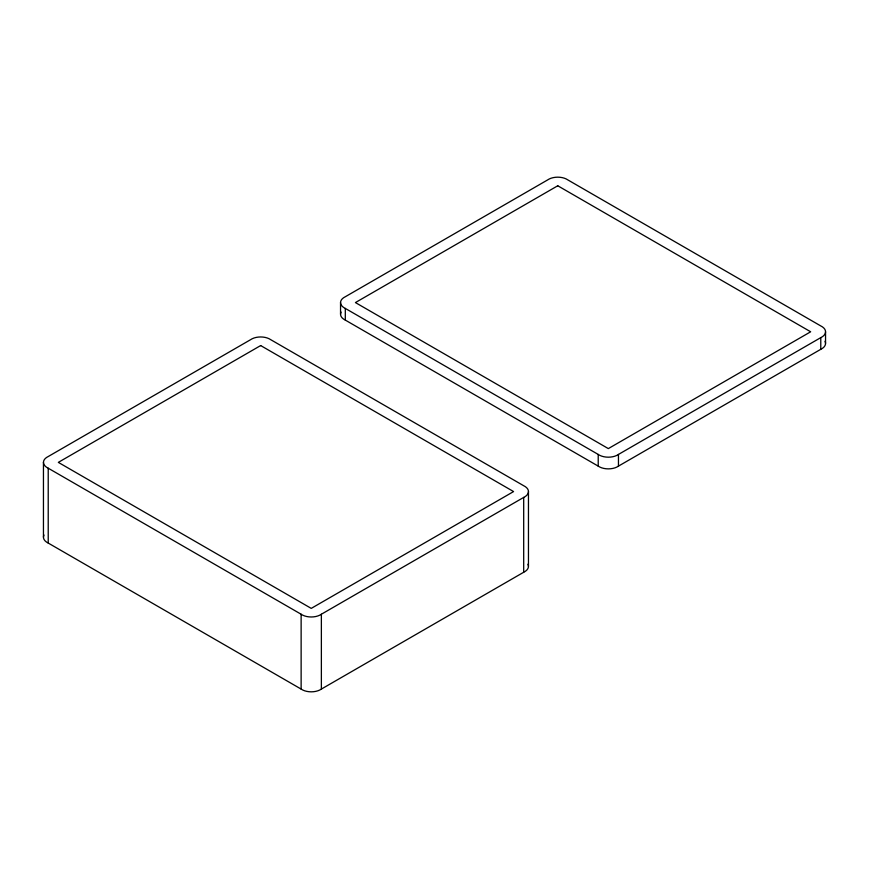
<?xml version="1.0" encoding="UTF-8"?>
<svg xmlns="http://www.w3.org/2000/svg" width="869" height="869" viewBox="0 0 869 869"><rect width="100%" height="100%" fill="white"/><g stroke="black" fill="none" stroke-linecap="round" stroke-linejoin="round"><path stroke-width="1.3" d="M48.219 468.206L301.13 614.231A13.111 7.571 0 0 0 321.367 614.231L523.692 497.416A13.111 7.571 0 0 0 523.692 485.728L270.78 339.714A13.111 7.571 0 0 0 250.544 339.714L48.219 456.529A13.111 7.571 0 0 0 48.219 468.206L48.219 543.06L301.13 689.074A13.111 7.571 0 0 0 321.367 689.074L523.692 572.258A13.111 7.571 0 0 0 527.896 564.231M345.308 308.419L598.22 454.433A13.111 7.571 0 0 0 618.456 454.433L820.781 337.628A13.111 7.571 0 0 0 820.781 325.94L567.87 179.926A13.111 7.571 0 0 0 547.633 179.926L345.308 296.742A13.111 7.571 0 0 0 345.308 308.419L345.308 320.096L598.22 466.121A13.111 7.571 0 0 0 618.456 466.121L820.781 349.305A13.111 7.571 0 0 0 824.985 341.267M825.55 331.784L825.55 343.461M820.781 337.628L820.781 349.305M618.456 454.433L618.456 466.121M598.22 454.433L598.22 466.121M528.461 491.572L528.461 566.425M523.692 497.416L523.692 572.258M340.539 302.575L340.539 314.263M321.367 614.231L321.367 689.074M301.13 614.231L301.13 689.074M43.45 462.373L43.45 537.216M48.219 543.06A13.111 7.571 0 0 1 44.015 535.022M345.308 320.096A13.111 7.571 0 0 1 341.104 312.069M260.667 345.558L58.332 462.373L311.243 608.387L513.579 491.572L260.667 345.558M557.757 185.77L355.421 302.575L608.333 448.6L810.668 331.784L557.757 185.77"/></g></svg>
